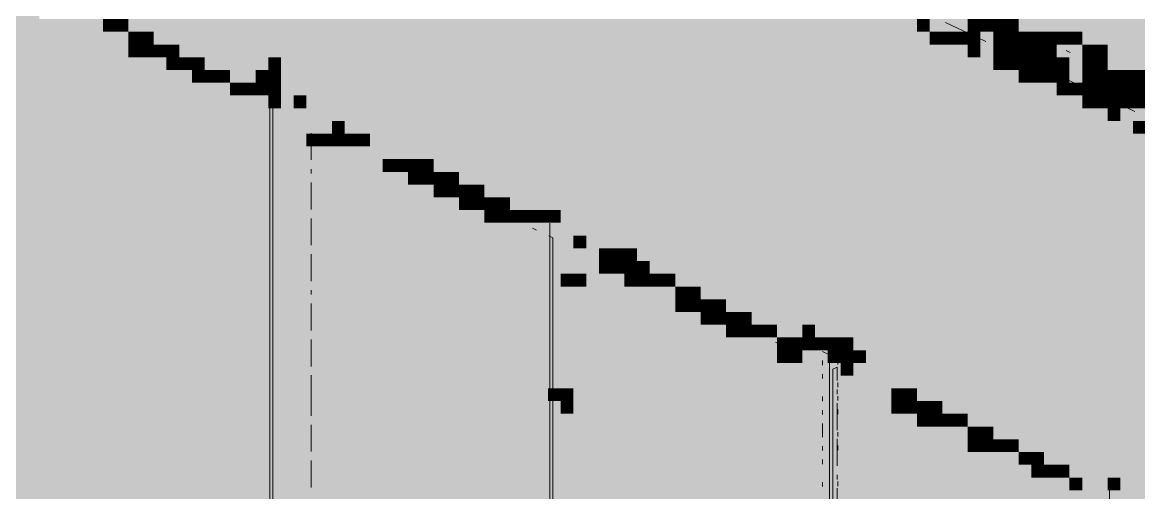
# Paper-space layout '03 3D Building and Roof' of a CAD drawing. Header units: millimetres. Extents: x 5 to 415, y 5 to 292.
# Drawn here: x 171.61 to 186.24, y 192.14 to 198.29 of the extents above; entities that cross this region are included whole.
import ezdxf

# ---------------------------------------------------------------- set-up
doc = ezdxf.new("R2010")
doc.units = ezdxf.units.MM
doc.layers.add('EXISTING', color=7, linetype='Continuous')
doc.layers.add('IMAGES', color=7, linetype='Continuous')

# ---------------------------------------------------------------- blocks, each defined once
blk = doc.blocks.new('SHEET_03')
at = {"layer": 'EXISTING', "color": 250, "lineweight": 9}
for p, q in [((172.694, 198.226), (172.748, 198.201)), ((184.021, 198.14), (183.705, 198.289)), ((184.233, 198.041), (184.127, 198.091)), ((184.602, 197.868), (184.338, 197.992)), ((185.288, 197.92), (185.34, 197.896)), ((184.813, 197.769), (184.707, 197.818)), ((185.657, 197.747), (185.71, 197.722)), ((184.971, 197.694), (184.918, 197.719)), ((185.815, 197.298), (185.129, 197.62)), ((186.026, 197.574), (186.079, 197.549)), ((174.853, 197.382), (174.853, 188.015)), ((174.895, 197.193), (174.895, 188.035)), ((186.185, 197.125), (185.921, 197.248)), ((175.395, 196.489), (175.395, 196.841)), ((175.395, 196.312), (175.395, 196.371)), ((175.395, 195.843), (175.395, 196.195)), ((177.113, 196.152), (177.167, 196.127)), ((175.395, 195.373), (175.395, 195.725)), ((178.294, 195.597), (178.347, 195.572)), ((178.521, 195.66), (178.521, 186.293)), ((178.509, 195.497), (178.562, 195.471)), ((178.562, 195.471), (178.562, 186.313)), ((175.395, 194.903), (175.395, 195.256)), ((175.395, 194.727), (175.395, 194.786)), ((180.243, 194.682), (180.297, 194.657)), ((175.395, 194.258), (175.395, 194.61)), ((175.395, 193.788), (175.395, 194.14)), ((181.478, 194.103), (181.532, 194.077)), ((182.096, 193.981), (182.188, 193.938)), ((182.188, 193.938), (182.296, 193.989)), ((182.188, 193.938), (182.188, 184.572)), ((182.096, 193.805), (182.096, 193.863)), ((182.296, 193.812), (182.296, 193.871)), ((175.395, 193.142), (175.395, 193.671)), ((182.096, 193.628), (182.096, 193.687)), ((182.229, 193.75), (182.288, 193.777)), ((182.229, 193.75), (182.229, 184.591)), ((182.288, 193.601), (182.288, 193.777)), ((182.296, 193.518), (182.296, 193.577)), ((182.096, 193.333), (182.096, 193.392)), ((182.288, 193.425), (182.288, 193.484)), ((182.296, 193.341), (182.296, 193.4)), ((182.096, 193.157), (182.096, 193.216)), ((182.288, 192.955), (182.288, 193.307)), ((182.296, 193.164), (182.296, 193.223)), ((183.266, 193.263), (183.32, 193.238)), ((175.395, 192.673), (175.395, 193.025)), ((182.096, 192.862), (182.096, 193.039)), ((182.296, 192.87), (182.296, 192.929)), ((182.288, 192.486), (182.288, 192.838)), ((182.096, 192.685), (182.096, 192.744)), ((182.296, 192.693), (182.296, 192.752)), ((175.395, 192.203), (175.395, 192.555)), ((182.096, 192.509), (182.096, 192.568)), ((182.288, 192.309), (182.288, 192.368)), ((182.096, 192.214), (182.096, 192.273)), ((182.288, 192.016), (182.288, 192.192)), ((182.296, 192.222), (182.296, 192.281)), ((185.855, 192.217), (185.855, 182.85))]:
    blk.add_line(p, q, dxfattribs=at)
at = {"layer": 'IMAGES', "color": 7}
for points in [[(171.501, 189.333), (171.667, 189.333), (171.501, 198.833), (171.667, 198.833)], [(171.667, 189.5), (171.834, 189.5), (171.667, 198.667), (171.834, 198.667)], [(171.834, 198.167), (172.667, 198.167), (171.834, 198.333), (172.667, 198.333)], [(172.667, 198.167), (172.834, 198.167), (172.667, 198.333), (172.834, 198.333)], [(172.834, 198.167), (173, 198.167), (172.834, 198.333), (173, 198.333)], [(173, 198.167), (173.334, 198.167), (173, 198.333), (173.334, 198.333)], [(173.334, 198.167), (182.999, 198.167), (173.334, 198.333), (182.999, 198.333)], [(182.999, 198.167), (183.332, 198.167), (182.999, 198.333), (183.332, 198.333)], [(183.332, 198.167), (183.499, 198.167), (183.332, 198.333), (183.499, 198.333)], [(183.499, 198.167), (183.998, 198.167), (183.499, 198.333), (183.998, 198.333)], [(183.998, 198.167), (184.165, 198.167), (183.998, 198.333), (184.165, 198.333)], [(184.165, 198.167), (184.332, 198.167), (184.165, 198.333), (184.332, 198.333)], [(184.332, 198.167), (184.498, 198.167), (184.332, 198.333), (184.498, 198.333)], [(184.498, 198.167), (184.665, 198.167), (184.498, 198.333), (184.665, 198.333)], [(184.665, 198.167), (184.998, 198.167), (184.665, 198.333), (184.998, 198.333)], [(184.998, 198.167), (251.486, 198.167), (184.998, 198.333), (251.486, 198.333)], [(171.834, 197.833), (173, 197.833), (171.834, 198.167), (173, 198.167)], [(173, 198), (173.167, 198), (173, 198.167), (173.167, 198.167)], [(173.167, 198), (173.334, 198), (173.167, 198.167), (173.334, 198.167)], [(173.334, 198), (173.834, 198), (173.334, 198.167), (173.834, 198.167)], [(173.834, 198), (183.499, 198), (173.834, 198.167), (183.499, 198.167)], [(183.499, 198), (183.665, 198), (183.499, 198.167), (183.665, 198.167)], [(183.665, 198), (183.832, 198), (183.665, 198.167), (183.832, 198.167)], [(183.832, 198), (183.998, 198), (183.832, 198.167), (183.998, 198.167)], [(183.998, 198), (184.165, 198), (183.998, 198.167), (184.165, 198.167)], [(184.165, 197.833), (184.332, 197.833), (184.165, 198.167), (184.332, 198.167)], [(184.332, 198), (184.498, 198), (184.332, 198.167), (184.498, 198.167)], [(184.498, 198), (184.665, 198), (184.498, 198.167), (184.665, 198.167)], [(184.665, 198), (184.832, 198), (184.665, 198.167), (184.832, 198.167)], [(184.832, 198), (184.998, 198), (184.832, 198.167), (184.998, 198.167)], [(184.998, 198), (185.165, 198), (184.998, 198.167), (185.165, 198.167)], [(185.165, 198), (185.331, 198), (185.165, 198.167), (185.331, 198.167)], [(185.331, 198), (185.498, 198), (185.331, 198.167), (185.498, 198.167)], [(185.498, 198), (250.986, 198), (185.498, 198.167), (250.986, 198.167)], [(173, 197.833), (173.167, 197.833), (173, 198), (173.167, 198)], [(173.167, 197.833), (173.334, 197.833), (173.167, 198), (173.334, 198)], [(173.334, 197.833), (173.5, 197.833), (173.334, 198), (173.5, 198)], [(173.5, 197.833), (173.667, 197.833), (173.5, 198), (173.667, 198)], [(173.667, 197.833), (174.167, 197.833), (173.667, 198), (174.167, 198)], [(174.167, 197.833), (183.665, 197.833), (174.167, 198), (183.665, 198)], [(183.665, 197.833), (183.998, 197.833), (183.665, 198), (183.998, 198)], [(183.998, 197.833), (184.165, 197.833), (183.998, 198), (184.165, 198)], [(184.332, 197.833), (184.498, 197.833), (184.332, 198), (184.498, 198)], [(184.498, 197.833), (184.665, 197.833), (184.498, 198), (184.665, 198)], [(184.665, 197.833), (184.832, 197.833), (184.665, 198), (184.832, 198)], [(184.832, 197.833), (184.998, 197.833), (184.832, 198), (184.998, 198)], [(184.998, 197.833), (185.165, 197.833), (184.998, 198), (185.165, 198)], [(185.165, 197.833), (185.498, 197.833), (185.165, 198), (185.498, 198)], [(185.498, 197.833), (185.665, 197.833), (185.498, 198), (185.665, 198)], [(185.665, 197.833), (185.831, 197.833), (185.665, 198), (185.831, 198)], [(185.831, 197.833), (250.653, 197.833), (185.831, 198), (250.653, 198)], [(171.834, 197.667), (173.5, 197.667), (171.834, 197.833), (173.5, 197.833)], [(173.5, 197.667), (173.667, 197.667), (173.5, 197.833), (173.667, 197.833)], [(173.667, 197.667), (173.834, 197.667), (173.667, 197.833), (173.834, 197.833)], [(173.834, 197.667), (174, 197.667), (173.834, 197.833), (174, 197.833)], [(174, 197.667), (174.5, 197.667), (174, 197.833), (174.5, 197.833)], [(174.5, 197.667), (174.833, 197.667), (174.5, 197.833), (174.833, 197.833)], [(174.833, 197.667), (175, 197.667), (174.833, 197.833), (175, 197.833)], [(175, 197.667), (183.998, 197.667), (175, 197.833), (183.998, 197.833)], [(183.998, 197.667), (184.332, 197.667), (183.998, 197.833), (184.332, 197.833)], [(184.332, 197.667), (184.498, 197.667), (184.332, 197.833), (184.498, 197.833)], [(184.498, 197.667), (184.665, 197.667), (184.498, 197.833), (184.665, 197.833)], [(184.665, 197.667), (184.832, 197.667), (184.665, 197.833), (184.832, 197.833)], [(184.832, 197.667), (184.998, 197.667), (184.832, 197.833), (184.998, 197.833)], [(184.998, 197.667), (185.165, 197.667), (184.998, 197.833), (185.165, 197.833)], [(185.165, 197.667), (185.331, 197.667), (185.165, 197.833), (185.331, 197.833)], [(185.331, 197.5), (185.498, 197.5), (185.331, 197.833), (185.498, 197.833)], [(185.498, 197.667), (185.665, 197.667), (185.498, 197.833), (185.665, 197.833)], [(185.665, 197.667), (185.831, 197.667), (185.665, 197.833), (185.831, 197.833)], [(185.831, 197.667), (186.165, 197.667), (185.831, 197.833), (186.165, 197.833)], [(186.165, 197.667), (230.656, 197.667), (186.165, 197.833), (230.656, 197.833)], [(171.834, 197.5), (173.834, 197.5), (171.834, 197.667), (173.834, 197.667)], [(173.834, 197.5), (174, 197.5), (173.834, 197.667), (174, 197.667)], [(174, 197.5), (174.167, 197.5), (174, 197.667), (174.167, 197.667)], [(174.167, 197.5), (174.334, 197.5), (174.167, 197.667), (174.334, 197.667)], [(174.334, 197.5), (174.667, 197.5), (174.334, 197.667), (174.667, 197.667)], [(174.667, 197.5), (174.833, 197.5), (174.667, 197.667), (174.833, 197.667)], [(174.833, 197.5), (175, 197.5), (174.833, 197.667), (175, 197.667)], [(175, 197.333), (175.167, 197.333), (175, 197.667), (175.167, 197.667)], [(175.167, 197.5), (184.332, 197.5), (175.167, 197.667), (184.332, 197.667)], [(184.332, 197.5), (184.665, 197.5), (184.332, 197.667), (184.665, 197.667)], [(184.665, 197.5), (184.832, 197.5), (184.665, 197.667), (184.832, 197.667)], [(184.832, 197.5), (184.998, 197.5), (184.832, 197.667), (184.998, 197.667)], [(184.998, 197.5), (185.165, 197.5), (184.998, 197.667), (185.165, 197.667)], [(185.165, 197.5), (185.331, 197.5), (185.165, 197.667), (185.331, 197.667)], [(185.498, 197.5), (185.665, 197.5), (185.498, 197.667), (185.665, 197.667)], [(185.665, 197.5), (185.831, 197.5), (185.665, 197.667), (185.831, 197.667)], [(185.831, 197.5), (185.998, 197.5), (185.831, 197.667), (185.998, 197.667)], [(185.998, 197.5), (186.165, 197.5), (185.998, 197.667), (186.165, 197.667)], [(186.165, 197.5), (186.331, 197.5), (186.165, 197.667), (186.331, 197.667)], [(171.834, 197.333), (174.334, 197.333), (171.834, 197.5), (174.334, 197.5)], [(174.334, 197.333), (174.5, 197.333), (174.334, 197.5), (174.5, 197.5)], [(174.5, 197.333), (174.667, 197.333), (174.5, 197.5), (174.667, 197.5)], [(174.667, 197.333), (174.833, 197.333), (174.667, 197.5), (174.833, 197.5)], [(174.833, 197.333), (175, 197.333), (174.833, 197.5), (175, 197.5)], [(175.167, 197.333), (184.832, 197.333), (175.167, 197.5), (184.832, 197.5)], [(184.832, 197.333), (185.165, 197.333), (184.832, 197.5), (185.165, 197.5)], [(185.165, 197.333), (185.331, 197.333), (185.165, 197.5), (185.331, 197.5)], [(185.331, 197.333), (185.498, 197.333), (185.331, 197.5), (185.498, 197.5)], [(185.498, 197.333), (185.665, 197.333), (185.498, 197.5), (185.665, 197.5)], [(185.665, 197.333), (185.831, 197.333), (185.665, 197.5), (185.831, 197.5)], [(185.831, 197.333), (185.998, 197.333), (185.831, 197.5), (185.998, 197.5)], [(185.998, 197.333), (186.165, 197.333), (185.998, 197.5), (186.165, 197.5)], [(186.165, 197.333), (186.331, 197.333), (186.165, 197.5), (186.331, 197.5)], [(171.834, 197.167), (174.833, 197.167), (171.834, 197.333), (174.833, 197.333)], [(174.833, 197.167), (175, 197.167), (174.833, 197.333), (175, 197.333)], [(175, 187.833), (175.167, 187.833), (175, 197.333), (175.167, 197.333)], [(175.167, 197.167), (175.333, 197.167), (175.167, 197.333), (175.333, 197.333)], [(175.333, 197.167), (185.165, 197.167), (175.333, 197.333), (185.165, 197.333)], [(185.165, 197.167), (185.498, 197.167), (185.165, 197.333), (185.498, 197.333)], [(185.498, 197.167), (185.665, 197.167), (185.498, 197.333), (185.665, 197.333)], [(185.665, 197.167), (185.831, 197.167), (185.665, 197.333), (185.831, 197.333)], [(185.831, 197.167), (185.998, 197.167), (185.831, 197.333), (185.998, 197.333)], [(185.998, 197.167), (186.165, 197.167), (185.998, 197.333), (186.165, 197.333)], [(186.165, 197.167), (186.331, 197.167), (186.165, 197.333), (186.331, 197.333)], [(171.834, 197), (174.667, 197), (171.834, 197.167), (174.667, 197.167)], [(174.667, 197), (175, 197), (174.667, 197.167), (175, 197.167)], [(175.167, 197), (175.833, 197), (175.167, 197.167), (175.833, 197.167)], [(175.833, 197), (185.498, 197), (175.833, 197.167), (185.498, 197.167)], [(185.498, 197), (185.831, 197), (185.498, 197.167), (185.831, 197.167)], [(185.831, 197), (185.998, 197), (185.831, 197.167), (185.998, 197.167)], [(185.998, 197), (186.331, 197), (185.998, 197.167), (186.331, 197.167)], [(171.834, 189.5), (174.833, 189.5), (171.834, 197), (174.833, 197)], [(174.833, 188.333), (175, 188.333), (174.833, 197), (175, 197)], [(175.167, 187.667), (175.333, 187.667), (175.167, 197), (175.333, 197)], [(175.333, 196.833), (175.667, 196.833), (175.333, 197), (175.667, 197)], [(175.667, 196.833), (175.833, 196.833), (175.667, 197), (175.833, 197)], [(175.833, 196.833), (176.167, 196.833), (175.833, 197), (176.167, 197)], [(176.167, 196.833), (185.831, 196.833), (176.167, 197), (185.831, 197)], [(185.831, 196.833), (186.165, 196.833), (185.831, 197), (186.165, 197)], [(186.165, 196.833), (186.331, 196.833), (186.165, 197), (186.331, 197)], [(175.333, 196.667), (175.5, 196.667), (175.333, 196.833), (175.5, 196.833)], [(175.5, 196.667), (175.667, 196.667), (175.5, 196.833), (175.667, 196.833)], [(175.667, 196.667), (175.833, 196.667), (175.667, 196.833), (175.833, 196.833)], [(175.833, 196.667), (176, 196.667), (175.833, 196.833), (176, 196.833)], [(176, 196.667), (176.167, 196.667), (176, 196.833), (176.167, 196.833)], [(176.167, 196.667), (176.5, 196.667), (176.167, 196.833), (176.5, 196.833)], [(176.5, 196.667), (186.165, 196.667), (176.5, 196.833), (186.165, 196.833)], [(186.165, 196.667), (186.498, 196.667), (186.165, 196.833), (186.498, 196.833)], [(175.333, 196.5), (175.833, 196.5), (175.333, 196.667), (175.833, 196.667)], [(175.833, 196.5), (176.167, 196.5), (175.833, 196.667), (176.167, 196.667)], [(176.167, 196.5), (176.5, 196.5), (176.167, 196.667), (176.5, 196.667)], [(176.5, 196.5), (177, 196.5), (176.5, 196.667), (177, 196.667)], [(177, 196.5), (186.665, 196.5), (177, 196.667), (186.665, 196.667)], [(175.333, 196.333), (176.333, 196.333), (175.333, 196.5), (176.333, 196.5)], [(176.333, 196.333), (176.5, 196.333), (176.333, 196.5), (176.5, 196.5)], [(176.5, 196.333), (176.666, 196.333), (176.5, 196.5), (176.666, 196.5)], [(176.666, 196.333), (176.833, 196.333), (176.666, 196.5), (176.833, 196.5)], [(176.833, 196.333), (177, 196.333), (176.833, 196.5), (177, 196.5)], [(177, 196.333), (177.333, 196.333), (177, 196.5), (177.333, 196.5)], [(177.333, 196.333), (186.831, 196.333), (177.333, 196.5), (186.831, 196.5)], [(175.333, 196.167), (176.666, 196.167), (175.333, 196.333), (176.666, 196.333)], [(176.666, 196.167), (176.833, 196.167), (176.666, 196.333), (176.833, 196.333)], [(176.833, 196.167), (177, 196.167), (176.833, 196.333), (177, 196.333)], [(177, 196.167), (177.166, 196.167), (177, 196.333), (177.166, 196.333)], [(177.166, 196.167), (177.333, 196.167), (177.166, 196.333), (177.333, 196.333)], [(177.333, 196.167), (177.666, 196.167), (177.333, 196.333), (177.666, 196.333)], [(177.666, 196.167), (187.164, 196.167), (177.666, 196.333), (187.164, 196.333)], [(175.333, 196), (177, 196), (175.333, 196.167), (177, 196.167)], [(177, 196), (177.166, 196), (177, 196.167), (177.166, 196.167)], [(177.166, 196), (177.333, 196), (177.166, 196.167), (177.333, 196.167)], [(177.333, 196), (177.5, 196), (177.333, 196.167), (177.5, 196.167)], [(177.5, 196), (177.666, 196), (177.5, 196.167), (177.666, 196.167)], [(177.666, 196), (178, 196), (177.666, 196.167), (178, 196.167)], [(178, 196), (187.664, 196), (178, 196.167), (187.664, 196.167)], [(175.333, 195.833), (177.333, 195.833), (175.333, 196), (177.333, 196)], [(177.333, 195.833), (177.5, 195.833), (177.333, 196), (177.5, 196)], [(177.5, 195.833), (177.666, 195.833), (177.5, 196), (177.666, 196)], [(177.666, 195.833), (177.833, 195.833), (177.666, 196), (177.833, 196)], [(177.833, 195.833), (178, 195.833), (177.833, 196), (178, 196)], [(178, 195.833), (178.666, 195.833), (178, 196), (178.666, 196)], [(178.666, 195.833), (187.998, 195.833), (178.666, 196), (187.998, 196)], [(175.333, 195.667), (177.666, 195.667), (175.333, 195.833), (177.666, 195.833)], [(177.666, 195.667), (177.833, 195.667), (177.666, 195.833), (177.833, 195.833)], [(177.833, 195.667), (178, 195.667), (177.833, 195.833), (178, 195.833)], [(178, 195.667), (178.166, 195.667), (178, 195.833), (178.166, 195.833)], [(178.166, 195.667), (178.333, 195.667), (178.166, 195.833), (178.333, 195.833)], [(178.333, 195.667), (178.499, 195.667), (178.333, 195.833), (178.499, 195.833)], [(178.499, 195.667), (178.666, 195.667), (178.499, 195.833), (178.666, 195.833)], [(178.666, 195.333), (178.833, 195.333), (178.666, 195.833), (178.833, 195.833)], [(178.833, 195.667), (188.331, 195.667), (178.833, 195.833), (188.331, 195.833)], [(175.333, 187.833), (178.333, 187.833), (175.333, 195.667), (178.333, 195.667)], [(178.333, 195), (178.499, 195), (178.333, 195.667), (178.499, 195.667)], [(178.499, 195), (178.666, 195), (178.499, 195.667), (178.666, 195.667)], [(178.833, 195.5), (188.664, 195.5), (178.833, 195.667), (188.664, 195.667)], [(178.833, 195.333), (178.999, 195.333), (178.833, 195.5), (178.999, 195.5)], [(178.999, 195.333), (179.499, 195.333), (178.999, 195.5), (179.499, 195.5)], [(179.499, 195.333), (188.997, 195.333), (179.499, 195.5), (188.997, 195.5)], [(178.666, 195), (178.999, 195), (178.666, 195.333), (178.999, 195.333)], [(178.999, 186), (179.166, 186), (178.999, 195.333), (179.166, 195.333)], [(179.166, 195.167), (179.333, 195.167), (179.166, 195.333), (179.333, 195.333)], [(179.333, 195.167), (179.499, 195.167), (179.333, 195.333), (179.499, 195.333)], [(179.499, 195.167), (179.666, 195.167), (179.499, 195.333), (179.666, 195.333)], [(179.666, 195.167), (189.331, 195.167), (179.666, 195.333), (189.331, 195.333)], [(179.166, 195), (179.333, 195), (179.166, 195.167), (179.333, 195.167)], [(179.333, 195), (179.499, 195), (179.333, 195.167), (179.499, 195.167)], [(179.499, 195), (179.666, 195), (179.499, 195.167), (179.666, 195.167)], [(179.666, 195), (179.833, 195), (179.666, 195.167), (179.833, 195.167)], [(179.833, 195), (180.166, 195), (179.833, 195.167), (180.166, 195.167)], [(180.166, 195), (189.831, 195), (180.166, 195.167), (189.831, 195.167)], [(178.333, 194.833), (178.666, 194.833), (178.333, 195), (178.666, 195)], [(178.666, 194.833), (178.833, 194.833), (178.666, 195), (178.833, 195)], [(178.833, 194.833), (178.999, 194.833), (178.833, 195), (178.999, 195)], [(179.166, 194.833), (179.499, 194.833), (179.166, 195), (179.499, 195)], [(179.499, 194.833), (179.666, 194.833), (179.499, 195), (179.666, 195)], [(179.666, 194.833), (179.833, 194.833), (179.666, 195), (179.833, 195)], [(179.833, 194.833), (179.999, 194.833), (179.833, 195), (179.999, 195)], [(179.999, 194.833), (180.166, 194.833), (179.999, 195), (180.166, 195)], [(180.166, 194.833), (180.499, 194.833), (180.166, 195), (180.499, 195)], [(180.499, 194.833), (190.164, 194.833), (180.499, 195), (190.164, 195)], [(178.333, 191.833), (178.499, 191.833), (178.333, 194.833), (178.499, 194.833)], [(178.499, 193.5), (178.666, 193.5), (178.499, 194.833), (178.666, 194.833)], [(178.666, 193.5), (178.999, 193.5), (178.666, 194.833), (178.999, 194.833)], [(179.166, 194.5), (180.166, 194.5), (179.166, 194.833), (180.166, 194.833)], [(180.166, 194.667), (180.332, 194.667), (180.166, 194.833), (180.332, 194.833)], [(180.332, 194.667), (180.499, 194.667), (180.332, 194.833), (180.499, 194.833)], [(180.499, 194.667), (180.832, 194.667), (180.499, 194.833), (180.832, 194.833)], [(180.832, 194.667), (190.331, 194.667), (180.832, 194.833), (190.331, 194.833)], [(180.166, 194.5), (180.332, 194.5), (180.166, 194.667), (180.332, 194.667)], [(180.332, 194.5), (180.499, 194.5), (180.332, 194.667), (180.499, 194.667)], [(180.499, 194.5), (180.666, 194.5), (180.499, 194.667), (180.666, 194.667)], [(180.666, 194.5), (180.832, 194.5), (180.666, 194.667), (180.832, 194.667)], [(180.832, 194.5), (181.166, 194.5), (180.832, 194.667), (181.166, 194.667)], [(181.166, 194.5), (190.83, 194.5), (181.166, 194.667), (190.83, 194.667)], [(179.166, 194.333), (180.499, 194.333), (179.166, 194.5), (180.499, 194.5)], [(180.499, 194.333), (180.666, 194.333), (180.499, 194.5), (180.666, 194.5)], [(180.666, 194.333), (180.832, 194.333), (180.666, 194.5), (180.832, 194.5)], [(180.832, 194.333), (180.999, 194.333), (180.832, 194.5), (180.999, 194.5)], [(180.999, 194.333), (181.166, 194.333), (180.999, 194.5), (181.166, 194.5)], [(181.166, 194.333), (181.499, 194.333), (181.166, 194.5), (181.499, 194.5)], [(181.499, 194.333), (191.164, 194.333), (181.499, 194.5), (191.164, 194.5)], [(179.166, 194.167), (180.832, 194.167), (179.166, 194.333), (180.832, 194.333)], [(180.832, 194.167), (180.999, 194.167), (180.832, 194.333), (180.999, 194.333)], [(180.999, 194.167), (181.166, 194.167), (180.999, 194.333), (181.166, 194.333)], [(181.166, 194.167), (181.332, 194.167), (181.166, 194.333), (181.332, 194.333)], [(181.332, 194.167), (181.499, 194.167), (181.332, 194.333), (181.499, 194.333)], [(181.499, 194.167), (181.832, 194.167), (181.499, 194.333), (181.832, 194.333)], [(181.832, 194.167), (181.999, 194.167), (181.832, 194.333), (181.999, 194.333)], [(181.999, 194.167), (182.332, 194.167), (181.999, 194.333), (182.332, 194.333)], [(182.332, 194.167), (191.497, 194.167), (182.332, 194.333), (191.497, 194.333)], [(179.166, 193.833), (181.499, 193.833), (179.166, 194.167), (181.499, 194.167)], [(181.499, 194), (181.666, 194), (181.499, 194.167), (181.666, 194.167)], [(181.666, 194), (181.832, 194), (181.666, 194.167), (181.832, 194.167)], [(181.832, 194), (181.999, 194), (181.832, 194.167), (181.999, 194.167)], [(181.999, 194), (182.165, 194), (181.999, 194.167), (182.165, 194.167)], [(182.165, 194), (182.332, 194), (182.165, 194.167), (182.332, 194.167)], [(182.332, 194), (182.499, 194), (182.332, 194.167), (182.499, 194.167)], [(182.499, 194), (191.83, 194), (182.499, 194.167), (191.83, 194.167)], [(181.499, 193.833), (181.666, 193.833), (181.499, 194), (181.666, 194)], [(181.666, 193.833), (181.832, 193.833), (181.666, 194), (181.832, 194)], [(181.832, 193.833), (182.165, 193.833), (181.832, 194), (182.165, 194)], [(182.165, 193.833), (182.332, 193.833), (182.165, 194), (182.332, 194)], [(182.332, 193.833), (182.499, 193.833), (182.332, 194), (182.499, 194)], [(182.499, 193.833), (182.665, 193.833), (182.499, 194), (182.665, 194)], [(182.665, 193.833), (192.164, 193.833), (182.665, 194), (192.164, 194)], [(179.166, 193.667), (181.832, 193.667), (179.166, 193.833), (181.832, 193.833)], [(181.832, 193.667), (182.332, 193.667), (181.832, 193.833), (182.332, 193.833)], [(182.332, 193.667), (182.499, 193.667), (182.332, 193.833), (182.499, 193.833)], [(182.499, 193.667), (182.999, 193.667), (182.499, 193.833), (182.999, 193.833)], [(182.999, 193.667), (192.663, 193.667), (182.999, 193.833), (192.663, 193.833)], [(179.166, 186.167), (181.999, 186.167), (179.166, 193.667), (181.999, 193.667)], [(181.999, 184.667), (182.332, 184.667), (181.999, 193.667), (182.332, 193.667)], [(182.332, 184.667), (182.499, 184.667), (182.332, 193.667), (182.499, 193.667)], [(182.499, 184.333), (182.665, 184.333), (182.499, 193.667), (182.665, 193.667)], [(182.665, 193.5), (182.999, 193.5), (182.665, 193.667), (182.999, 193.667)], [(182.999, 193.5), (183.332, 193.5), (182.999, 193.667), (183.332, 193.667)], [(183.332, 193.5), (192.997, 193.5), (183.332, 193.667), (192.997, 193.667)], [(178.499, 193.333), (178.666, 193.333), (178.499, 193.5), (178.666, 193.5)], [(178.666, 193.333), (178.833, 193.333), (178.666, 193.5), (178.833, 193.5)], [(178.833, 193.167), (178.999, 193.167), (178.833, 193.5), (178.999, 193.5)], [(182.665, 184.333), (182.832, 184.333), (182.665, 193.5), (182.832, 193.5)], [(182.832, 193.167), (182.999, 193.167), (182.832, 193.5), (182.999, 193.5)], [(182.999, 193.333), (183.165, 193.333), (182.999, 193.5), (183.165, 193.5)], [(183.165, 193.333), (183.332, 193.333), (183.165, 193.5), (183.332, 193.5)], [(183.332, 193.333), (183.665, 193.333), (183.332, 193.5), (183.665, 193.5)], [(183.665, 193.333), (193.33, 193.333), (183.665, 193.5), (193.33, 193.5)], [(178.499, 191.833), (178.666, 191.833), (178.499, 193.333), (178.666, 193.333)], [(178.666, 193.167), (178.833, 193.167), (178.666, 193.333), (178.833, 193.333)], [(182.999, 193.167), (183.165, 193.167), (182.999, 193.333), (183.165, 193.333)], [(183.165, 193.167), (183.332, 193.167), (183.165, 193.333), (183.332, 193.333)], [(183.332, 193.167), (183.499, 193.167), (183.332, 193.333), (183.499, 193.333)], [(183.499, 193.167), (183.665, 193.167), (183.499, 193.333), (183.665, 193.333)], [(183.665, 193.167), (184.165, 193.167), (183.665, 193.333), (184.165, 193.333)], [(184.165, 193.167), (193.663, 193.167), (184.165, 193.333), (193.663, 193.333)], [(178.666, 191.833), (178.999, 191.833), (178.666, 193.167), (178.999, 193.167)], [(182.832, 193), (183.332, 193), (182.832, 193.167), (183.332, 193.167)], [(183.332, 193), (183.499, 193), (183.332, 193.167), (183.499, 193.167)], [(183.499, 193), (183.665, 193), (183.499, 193.167), (183.665, 193.167)], [(183.665, 193), (183.832, 193), (183.665, 193.167), (183.832, 193.167)], [(183.832, 193), (183.998, 193), (183.832, 193.167), (183.998, 193.167)], [(183.998, 193), (184.498, 193), (183.998, 193.167), (184.498, 193.167)], [(184.498, 193), (193.997, 193), (184.498, 193.167), (193.997, 193.167)], [(182.832, 192.667), (183.998, 192.667), (182.832, 193), (183.998, 193)], [(183.998, 192.833), (184.165, 192.833), (183.998, 193), (184.165, 193)], [(184.165, 192.833), (184.332, 192.833), (184.165, 193), (184.332, 193)], [(184.332, 192.833), (184.665, 192.833), (184.332, 193), (184.665, 193)], [(184.665, 192.833), (194.33, 192.833), (184.665, 193), (194.33, 193)], [(183.998, 192.667), (184.165, 192.667), (183.998, 192.833), (184.165, 192.833)], [(184.165, 192.667), (184.332, 192.667), (184.165, 192.833), (184.332, 192.833)], [(184.332, 192.667), (184.498, 192.667), (184.332, 192.833), (184.498, 192.833)], [(184.498, 192.667), (184.665, 192.667), (184.498, 192.833), (184.665, 192.833)], [(184.665, 192.667), (184.998, 192.667), (184.665, 192.833), (184.998, 192.833)], [(184.998, 192.667), (194.83, 192.667), (184.998, 192.833), (194.83, 192.833)], [(182.832, 192.5), (184.665, 192.5), (182.832, 192.667), (184.665, 192.667)], [(184.665, 192.5), (184.832, 192.5), (184.665, 192.667), (184.832, 192.667)], [(184.832, 192.5), (184.998, 192.5), (184.832, 192.667), (184.998, 192.667)], [(184.998, 192.5), (185.331, 192.5), (184.998, 192.667), (185.331, 192.667)], [(185.331, 192.5), (194.996, 192.5), (185.331, 192.667), (194.996, 192.667)], [(182.832, 192.333), (184.832, 192.333), (182.832, 192.5), (184.832, 192.5)], [(184.832, 192.333), (184.998, 192.333), (184.832, 192.5), (184.998, 192.5)], [(184.998, 192.333), (185.165, 192.333), (184.998, 192.5), (185.165, 192.5)], [(185.165, 192.333), (185.331, 192.333), (185.165, 192.5), (185.331, 192.5)], [(185.331, 192.333), (185.998, 192.333), (185.331, 192.5), (185.998, 192.5)], [(185.998, 192.333), (195.33, 192.333), (185.998, 192.5), (195.33, 192.5)], [(182.832, 192.167), (185.331, 192.167), (182.832, 192.333), (185.331, 192.333)], [(185.331, 192.167), (185.498, 192.167), (185.331, 192.333), (185.498, 192.333)], [(185.498, 192.167), (185.831, 192.167), (185.498, 192.333), (185.831, 192.333)], [(185.831, 192.167), (185.998, 192.167), (185.831, 192.333), (185.998, 192.333)], [(185.998, 182.667), (186.165, 182.667), (185.998, 192.333), (186.165, 192.333)], [(186.165, 182.5), (186.331, 182.5), (186.165, 192.333), (186.331, 192.333)], [(182.832, 184.167), (185.665, 184.167), (182.832, 192.167), (185.665, 192.167)], [(185.665, 192), (185.998, 192), (185.665, 192.167), (185.998, 192.167)]]:
    blk.add_solid(points, dxfattribs=at)

psp = doc.layouts.new('03 3D Building and Roof')

# ---------------------------------------------------------------- block references
psp.add_blockref('SHEET_03', (0, 0))

doc.saveas('drawing.dxf')
